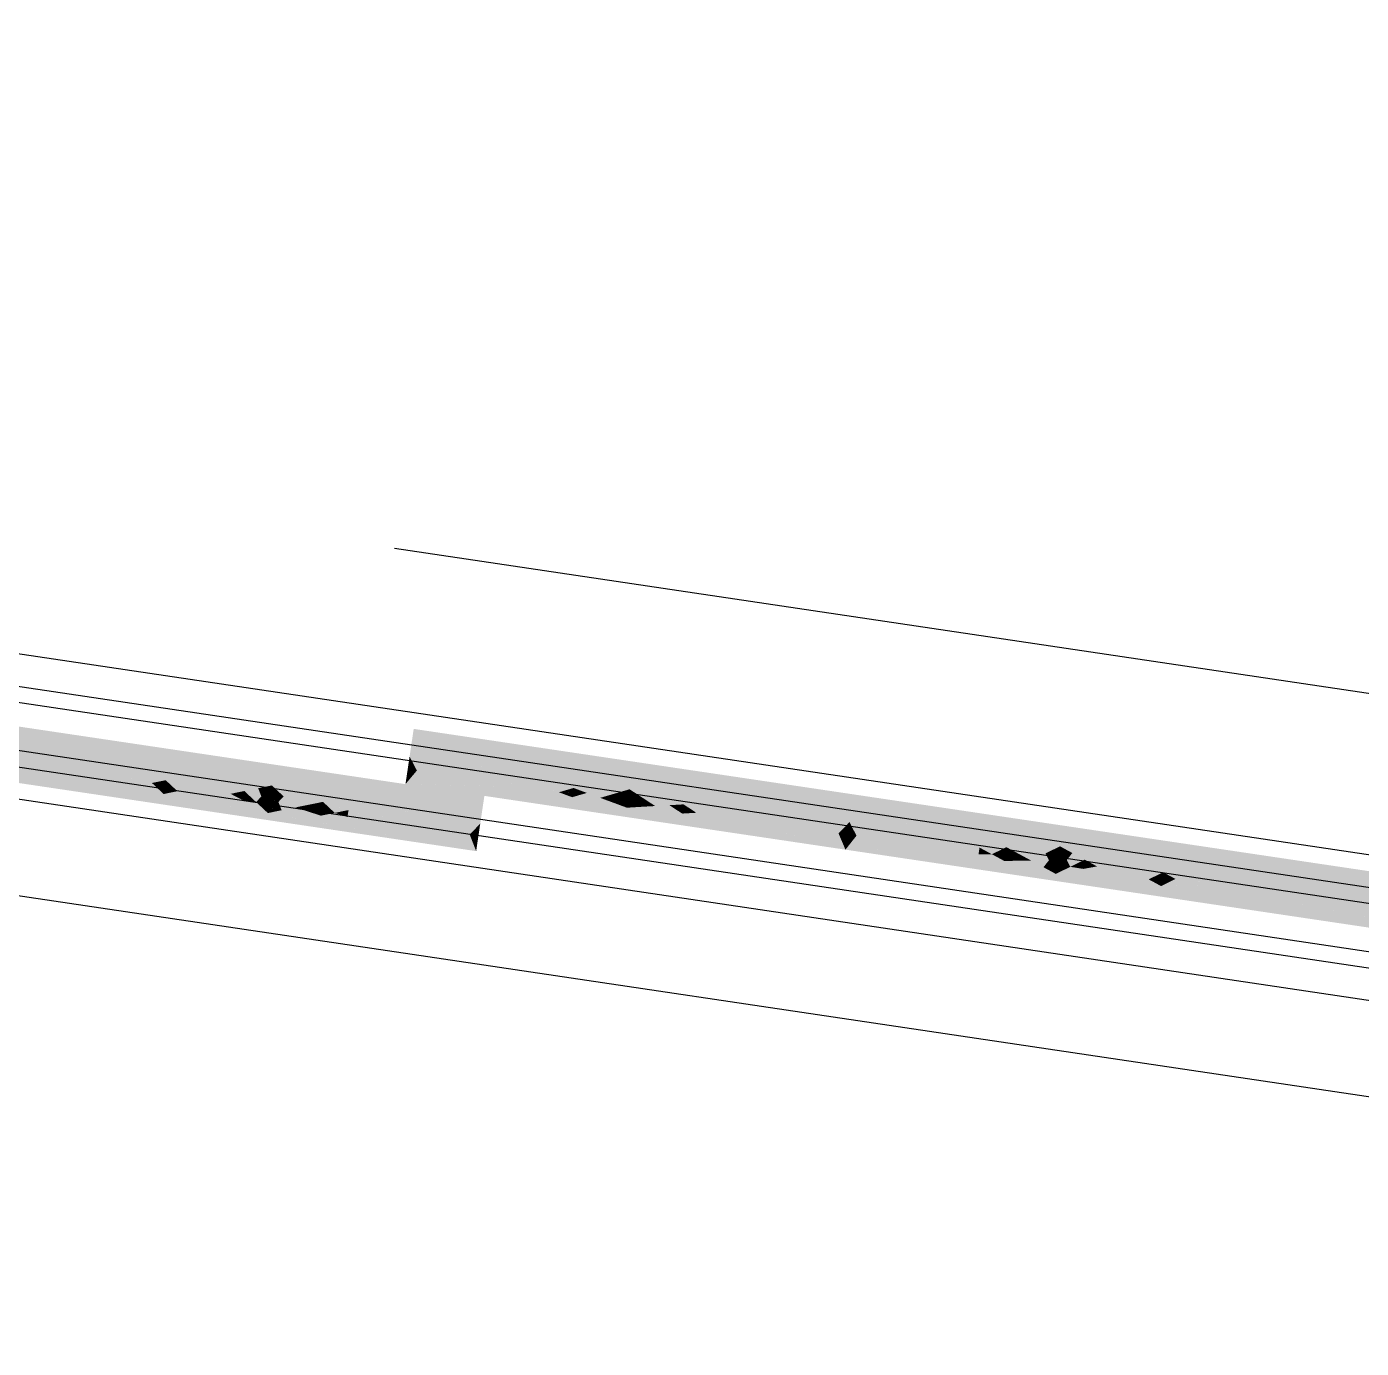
# Model space of a CAD drawing. Header units: millimetres. Extents: x 338 to 506, y 179 to 335.
# Drawn here: x 411.377 to 412.213, y 241.507 to 242.335 of the extents above; entities that cross this region are included whole.
import ezdxf

# ---------------------------------------------------------------- set-up
doc = ezdxf.new("R2010")
doc.units = ezdxf.units.MM
doc.linetypes.add('CENTER', pattern=[2, 1.25, -0.25, 0.25, -0.25])
doc.linetypes.add('DASHED2', pattern=[0.375, 0.25, -0.125])
for name, color, linetype in [('EJES_DE_COLUMNA', 255, 'DASHED2'), ('MUROS', 32, 'Continuous'), ('REJAS', 151, 'Continuous')]:
    doc.layers.add(name, color=color, linetype=linetype)

# ---------------------------------------------------------------- blocks, each defined once
blk = doc.blocks.new('*U194')
at = {"layer": 'REJAS', "color": 18, "linetype": 'Continuous', "extrusion": (0, 0, -1)}
for points in [[(-2954.9488, 1963.97072, 0.00167), (-2954.9663, 1964.50133, 0.00167), (-2954.9663, 1963.44011, 0.00167)], [(-2954.94005, 1963.70541, 0.00167), (-2954.9313, 1963.44011, 0.00167), (-2954.9313, 1963.97072, 0.00167)], [(-2954.9488, 1963.97072, 0.00167), (-2954.9663, 1963.44011, 0.00167), (-2954.94005, 1963.70541, 0.00167)], [(-2954.94224, 1963.77174, 0.00167), (-2954.94005, 1963.70541, 0.00167), (-2954.93786, 1963.77174, 0.00167)], [(-2954.94333, 1963.67225, 0.00167), (-2954.93786, 1963.63909, 0.00167), (-2954.94005, 1963.70541, 0.00167)], [(-2954.94333, 1963.67225, 0.00167), (-2954.94661, 1963.63909, 0.00167), (-2954.9406, 1963.65567, 0.00167)], [(-2954.94361, 1963.64738, 0.00167), (-2954.93786, 1963.63909, 0.00167), (-2954.9406, 1963.65567, 0.00167)], [(-2954.94361, 1963.64738, 0.00167), (-2954.94269, 1963.64185, 0.00167), (-2954.94073, 1963.64323, 0.00167)], [(-2954.94269, 1963.64185, 0.00167), (-2954.94361, 1963.64738, 0.00167), (-2954.94511, 1963.64323, 0.00167)], [(-2954.94114, 1963.60592, 0.00167), (-2954.93568, 1963.57276, 0.00167), (-2954.93786, 1963.63909, 0.00167)], [(-2954.94073, 1963.64323, 0.00167), (-2954.94269, 1963.64185, 0.00167), (-2954.93786, 1963.63909, 0.00167)], [(-2954.93786, 1963.63909, 0.00167), (-2954.94269, 1963.64185, 0.00167), (-2954.94224, 1963.63909, 0.00167)], [(-2954.94224, 1963.63909, 0.00167), (-2954.94178, 1963.63632, 0.00167), (-2954.93786, 1963.63909, 0.00167)], [(-2954.93786, 1963.63909, 0.00167), (-2954.94178, 1963.63632, 0.00167), (-2954.93937, 1963.63494, 0.00167)], [(-2954.94388, 1963.62251, 0.00167), (-2954.94114, 1963.60592, 0.00167), (-2954.93786, 1963.63909, 0.00167)], [(-2954.94388, 1963.62251, 0.00167), (-2954.94087, 1963.6308, 0.00167), (-2954.94661, 1963.63909, 0.00167)], [(-2954.94661, 1963.63909, 0.00167), (-2954.95318, 1963.57276, 0.00167), (-2954.94114, 1963.60592, 0.00167)], [(-2954.94374, 1963.63494, 0.00167), (-2954.94178, 1963.63632, 0.00167), (-2954.94661, 1963.63909, 0.00167)], [(-2954.94661, 1963.63909, 0.00167), (-2954.94178, 1963.63632, 0.00167), (-2954.94224, 1963.63909, 0.00167)], [(-2954.94224, 1963.63909, 0.00167), (-2954.94269, 1963.64185, 0.00167), (-2954.94661, 1963.63909, 0.00167)], [(-2954.94661, 1963.63909, 0.00167), (-2954.94269, 1963.64185, 0.00167), (-2954.94511, 1963.64323, 0.00167)], [(-2954.94178, 1963.63632, 0.00167), (-2954.94087, 1963.6308, 0.00167), (-2954.93937, 1963.63494, 0.00167)], [(-2954.94087, 1963.6308, 0.00167), (-2954.94178, 1963.63632, 0.00167), (-2954.94374, 1963.63494, 0.00167)], [(-2954.94114, 1963.60592, 0.00167), (-2954.94133, 1963.58934, 0.00167), (-2954.93841, 1963.58934, 0.00167)], [(-2954.94415, 1963.59763, 0.00167), (-2954.94133, 1963.58934, 0.00167), (-2954.94114, 1963.60592, 0.00167)], [(-2954.94716, 1963.58934, 0.00167), (-2954.94133, 1963.58934, 0.00167), (-2954.94415, 1963.59763, 0.00167)], [(-2954.93841, 1963.58934, 0.00167), (-2954.94133, 1963.58934, 0.00167), (-2954.93568, 1963.57276, 0.00167)], [(-2954.93568, 1963.57276, 0.00167), (-2954.94133, 1963.58934, 0.00167), (-2954.94142, 1963.58105, 0.00167)], [(-2954.94133, 1963.58934, 0.00167), (-2954.94716, 1963.58934, 0.00167), (-2954.94142, 1963.58105, 0.00167)], [(-2954.94716, 1963.58934, 0.00167), (-2954.94534, 1963.57829, 0.00167), (-2954.94142, 1963.58105, 0.00167)], [(-2954.94534, 1963.57829, 0.00167), (-2954.94716, 1963.58934, 0.00167), (-2954.95017, 1963.58105, 0.00167)], [(-2954.93568, 1963.57276, 0.00167), (-2954.94142, 1963.58105, 0.00167), (-2954.94051, 1963.57552, 0.00167)], [(-2954.94051, 1963.57552, 0.00167), (-2954.94142, 1963.58105, 0.00167), (-2954.94534, 1963.57829, 0.00167)], [(-2954.95318, 1963.57276, 0.00167), (-2954.94534, 1963.57829, 0.00167), (-2954.95017, 1963.58105, 0.00167)], [(-2954.94224, 1963.50643, 0.00167), (-2954.9313, 1963.44011, 0.00167), (-2954.93568, 1963.57276, 0.00167)], [(-2954.93809, 1963.57414, 0.00167), (-2954.9402, 1963.57368, 0.00167), (-2954.93568, 1963.57276, 0.00167)], [(-2954.93568, 1963.57276, 0.00167), (-2954.9402, 1963.57368, 0.00167), (-2954.94005, 1963.57276, 0.00167)], [(-2954.93568, 1963.57276, 0.00167), (-2954.9399, 1963.57184, 0.00167), (-2954.93764, 1963.57138, 0.00167)], [(-2954.9399, 1963.57184, 0.00167), (-2954.93568, 1963.57276, 0.00167), (-2954.94005, 1963.57276, 0.00167)], [(-2954.93568, 1963.57276, 0.00167), (-2954.94351, 1963.56723, 0.00167), (-2954.93868, 1963.56447, 0.00167)], [(-2954.94169, 1963.55618, 0.00167), (-2954.93896, 1963.5396, 0.00167), (-2954.93568, 1963.57276, 0.00167)], [(-2954.93764, 1963.57138, 0.00167), (-2954.9399, 1963.57184, 0.00167), (-2954.9396, 1963.57, 0.00167)], [(-2954.94051, 1963.57552, 0.00167), (-2954.9402, 1963.57368, 0.00167), (-2954.93809, 1963.57414, 0.00167)], [(-2954.9396, 1963.57, 0.00167), (-2954.9399, 1963.57184, 0.00167), (-2954.94201, 1963.57138, 0.00167)], [(-2954.9396, 1963.57, 0.00167), (-2954.94201, 1963.57138, 0.00167), (-2954.94251, 1963.57, 0.00167)], [(-2954.94201, 1963.57138, 0.00167), (-2954.9399, 1963.57184, 0.00167), (-2954.94443, 1963.57276, 0.00167)], [(-2954.94443, 1963.57276, 0.00167), (-2954.9399, 1963.57184, 0.00167), (-2954.94005, 1963.57276, 0.00167)], [(-2954.94005, 1963.57276, 0.00167), (-2954.9402, 1963.57368, 0.00167), (-2954.94443, 1963.57276, 0.00167)], [(-2954.9402, 1963.57368, 0.00167), (-2954.94051, 1963.57552, 0.00167), (-2954.94247, 1963.57414, 0.00167)], [(-2954.94443, 1963.57276, 0.00167), (-2954.9402, 1963.57368, 0.00167), (-2954.94247, 1963.57414, 0.00167)], [(-2954.94051, 1963.57552, 0.00167), (-2954.94534, 1963.57829, 0.00167), (-2954.94443, 1963.57276, 0.00167)], [(-2954.94771, 1963.5396, 0.00167), (-2954.94169, 1963.55618, 0.00167), (-2954.95318, 1963.57276, 0.00167)], [(-2954.94201, 1963.57138, 0.00167), (-2954.94443, 1963.57276, 0.00167), (-2954.94251, 1963.57, 0.00167)], [(-2954.95318, 1963.57276, 0.00167), (-2954.9663, 1963.44011, 0.00167), (-2954.94224, 1963.50643, 0.00167)], [(-2954.94443, 1963.57276, 0.00167), (-2954.94397, 1963.57, 0.00167), (-2954.94251, 1963.57, 0.00167)], [(-2954.94743, 1963.56447, 0.00167), (-2954.94351, 1963.56723, 0.00167), (-2954.95318, 1963.57276, 0.00167)], [(-2954.95318, 1963.57276, 0.00167), (-2954.94351, 1963.56723, 0.00167), (-2954.94443, 1963.57276, 0.00167)], [(-2954.94443, 1963.57276, 0.00167), (-2954.94534, 1963.57829, 0.00167), (-2954.95318, 1963.57276, 0.00167)], [(-2954.94351, 1963.56723, 0.00167), (-2954.94169, 1963.55618, 0.00167), (-2954.93868, 1963.56447, 0.00167)], [(-2954.94251, 1963.57, 0.00167), (-2954.94155, 1963.56862, 0.00167), (-2954.9396, 1963.57, 0.00167)], [(-2954.94351, 1963.56723, 0.00167), (-2954.94155, 1963.56862, 0.00167), (-2954.94251, 1963.57, 0.00167)], [(-2954.94169, 1963.55618, 0.00167), (-2954.94351, 1963.56723, 0.00167), (-2954.94743, 1963.56447, 0.00167)], [(-2954.94397, 1963.57, 0.00167), (-2954.94351, 1963.56723, 0.00167), (-2954.94251, 1963.57, 0.00167)], [(-2954.94169, 1963.55618, 0.00167), (-2954.94178, 1963.54789, 0.00167), (-2954.94032, 1963.54789, 0.00167)], [(-2954.9432, 1963.55203, 0.00167), (-2954.94178, 1963.54789, 0.00167), (-2954.94169, 1963.55618, 0.00167)], [(-2954.94032, 1963.54789, 0.00167), (-2954.94178, 1963.54789, 0.00167), (-2954.93896, 1963.5396, 0.00167)], [(-2954.93896, 1963.5396, 0.00167), (-2954.94178, 1963.54789, 0.00167), (-2954.94183, 1963.54374, 0.00167)], [(-2954.9447, 1963.54789, 0.00167), (-2954.94178, 1963.54789, 0.00167), (-2954.9432, 1963.55203, 0.00167)], [(-2954.94178, 1963.54789, 0.00167), (-2954.9447, 1963.54789, 0.00167), (-2954.94183, 1963.54374, 0.00167)], [(-2954.9447, 1963.54789, 0.00167), (-2954.94379, 1963.54236, 0.00167), (-2954.94183, 1963.54374, 0.00167)], [(-2954.9462, 1963.54374, 0.00167), (-2954.94379, 1963.54236, 0.00167), (-2954.9447, 1963.54789, 0.00167)], [(-2954.94183, 1963.54374, 0.00167), (-2954.94379, 1963.54236, 0.00167), (-2954.93896, 1963.5396, 0.00167)], [(-2954.93896, 1963.5396, 0.00167), (-2954.94379, 1963.54236, 0.00167), (-2954.94333, 1963.5396, 0.00167)], [(-2954.94046, 1963.53545, 0.00167), (-2954.93896, 1963.5396, 0.00167), (-2954.94288, 1963.53683, 0.00167)], [(-2954.93896, 1963.5396, 0.00167), (-2954.94333, 1963.5396, 0.00167), (-2954.94288, 1963.53683, 0.00167)], [(-2954.94196, 1963.53131, 0.00167), (-2954.9406, 1963.52302, 0.00167), (-2954.93896, 1963.5396, 0.00167)], [(-2954.94497, 1963.52302, 0.00167), (-2954.94196, 1963.53131, 0.00167), (-2954.94771, 1963.5396, 0.00167)], [(-2954.94333, 1963.5396, 0.00167), (-2954.94771, 1963.5396, 0.00167), (-2954.94288, 1963.53683, 0.00167)], [(-2954.94771, 1963.5396, 0.00167), (-2954.94484, 1963.53545, 0.00167), (-2954.94288, 1963.53683, 0.00167)], [(-2954.94379, 1963.54236, 0.00167), (-2954.94771, 1963.5396, 0.00167), (-2954.94333, 1963.5396, 0.00167)], [(-2954.94771, 1963.5396, 0.00167), (-2954.94379, 1963.54236, 0.00167), (-2954.9462, 1963.54374, 0.00167)], [(-2954.94196, 1963.53131, 0.00167), (-2954.94046, 1963.53545, 0.00167), (-2954.94288, 1963.53683, 0.00167)], [(-2954.94497, 1963.52302, 0.00167), (-2954.9406, 1963.52302, 0.00167), (-2954.94196, 1963.53131, 0.00167)], [(-2954.94288, 1963.53683, 0.00167), (-2954.94484, 1963.53545, 0.00167), (-2954.94196, 1963.53131, 0.00167)], [(-2954.94224, 1963.50643, 0.00167), (-2954.9406, 1963.52302, 0.00167), (-2954.94497, 1963.52302, 0.00167)], [(-2954.94224, 1963.50643, 0.00167), (-2954.9426, 1963.47327, 0.00167), (-2954.93677, 1963.47327, 0.00167)], [(-2954.94825, 1963.48985, 0.00167), (-2954.9426, 1963.47327, 0.00167), (-2954.94224, 1963.50643, 0.00167)], [(-2954.95427, 1963.47327, 0.00167), (-2954.9426, 1963.47327, 0.00167), (-2954.94825, 1963.48985, 0.00167)], [(-2954.93677, 1963.47327, 0.00167), (-2954.9426, 1963.47327, 0.00167), (-2954.9313, 1963.44011, 0.00167)], [(-2954.9313, 1963.44011, 0.00167), (-2954.9426, 1963.47327, 0.00167), (-2954.94279, 1963.45669, 0.00167)], [(-2954.9426, 1963.47327, 0.00167), (-2954.95427, 1963.47327, 0.00167), (-2954.94279, 1963.45669, 0.00167)], [(-2954.95427, 1963.47327, 0.00167), (-2954.95062, 1963.45116, 0.00167), (-2954.94279, 1963.45669, 0.00167)], [(-2954.95062, 1963.45116, 0.00167), (-2954.95427, 1963.47327, 0.00167), (-2954.96029, 1963.45669, 0.00167)], [(-2954.9313, 1963.44011, 0.00167), (-2954.94279, 1963.45669, 0.00167), (-2954.94096, 1963.44563, 0.00167)], [(-2954.94096, 1963.44563, 0.00167), (-2954.94279, 1963.45669, 0.00167), (-2954.95062, 1963.45116, 0.00167)], [(-2954.9663, 1963.44011, 0.00167), (-2954.95062, 1963.45116, 0.00167), (-2954.96029, 1963.45669, 0.00167)], [(-2954.94096, 1963.44563, 0.00167), (-2954.95062, 1963.45116, 0.00167), (-2954.9488, 1963.44011, 0.00167)], [(-2954.9488, 1963.44011, 0.00167), (-2954.95062, 1963.45116, 0.00167), (-2954.9663, 1963.44011, 0.00167)], [(-2954.93613, 1963.44287, 0.00167), (-2954.94035, 1963.44195, 0.00167), (-2954.9313, 1963.44011, 0.00167)], [(-2954.9313, 1963.44011, 0.00167), (-2954.94035, 1963.44195, 0.00167), (-2954.94005, 1963.44011, 0.00167)], [(-2954.94096, 1963.44563, 0.00167), (-2954.94035, 1963.44195, 0.00167), (-2954.93613, 1963.44287, 0.00167)], [(-2954.94005, 1963.44011, 0.00167), (-2954.94035, 1963.44195, 0.00167), (-2954.9488, 1963.44011, 0.00167)], [(-2954.94035, 1963.44195, 0.00167), (-2954.94096, 1963.44563, 0.00167), (-2954.94488, 1963.44287, 0.00167)], [(-2954.9488, 1963.44011, 0.00167), (-2954.94035, 1963.44195, 0.00167), (-2954.94488, 1963.44287, 0.00167)]]:
    blk.add_solid(points, dxfattribs=at)
blk = doc.blocks.new('*U195')
at = {"layer": 'REJAS', "color": 18, "linetype": 'Continuous', "extrusion": (0, 0, -1)}
for points in [[(-2954.97505, 1963.42041, 0.00167), (-2954.97213, 1963.35072, 0.00167), (-2954.9663, 1963.49011, 0.00167)], [(-2954.9663, 1963.49011, 0.00167), (-2954.97213, 1963.35072, 0.00167), (-2954.9663, 1963.35072, 0.00167)], [(-2954.9663, 1963.49011, 0.00167), (-2954.97578, 1963.4843, 0.00167), (-2954.97724, 1963.47268, 0.00167)], [(-2954.97104, 1963.4872, 0.00167), (-2954.9663, 1963.49011, 0.00167), (-2954.97529, 1963.48817, 0.00167)], [(-2954.9663, 1963.49011, 0.00167), (-2954.97505, 1963.49011, 0.00167), (-2954.97529, 1963.48817, 0.00167)], [(-2954.97068, 1963.45526, 0.00167), (-2954.9663, 1963.49011, 0.00167), (-2954.97651, 1963.45526, 0.00167)], [(-2954.9663, 1963.49011, 0.00167), (-2954.97724, 1963.47268, 0.00167), (-2954.97651, 1963.45526, 0.00167)], [(-2954.97578, 1963.4843, 0.00167), (-2954.97104, 1963.4872, 0.00167), (-2954.97529, 1963.48817, 0.00167)], [(-2954.9838, 1963.35072, 0.00167), (-2954.97505, 1963.42041, 0.00167), (-2955.0013, 1963.49011, 0.00167)], [(-2954.97505, 1963.49011, 0.00167), (-2954.9838, 1963.49011, 0.00167), (-2954.97529, 1963.48817, 0.00167)], [(-2954.9838, 1963.49011, 0.00167), (-2954.97979, 1963.4872, 0.00167), (-2954.97529, 1963.48817, 0.00167)], [(-2954.97529, 1963.48817, 0.00167), (-2954.97979, 1963.4872, 0.00167), (-2954.97578, 1963.4843, 0.00167)], [(-2954.97578, 1963.4843, 0.00167), (-2954.9838, 1963.49011, 0.00167), (-2954.98526, 1963.47849, 0.00167)], [(-2954.9838, 1963.35072, 0.00167), (-2955.0013, 1963.49011, 0.00167), (-2955.0013, 1963.21133, 0.00167)], [(-2954.9838, 1963.49011, 0.00167), (-2955.0013, 1963.49011, 0.00167), (-2954.98526, 1963.47849, 0.00167)], [(-2955.0013, 1963.49011, 0.00167), (-2954.99474, 1963.47268, 0.00167), (-2954.98526, 1963.47849, 0.00167)], [(-2954.97578, 1963.4843, 0.00167), (-2954.98526, 1963.47849, 0.00167), (-2954.97724, 1963.47268, 0.00167)], [(-2954.97651, 1963.45526, 0.00167), (-2954.97724, 1963.47268, 0.00167), (-2954.98818, 1963.45526, 0.00167)], [(-2954.98818, 1963.45526, 0.00167), (-2954.97724, 1963.47268, 0.00167), (-2954.98526, 1963.47849, 0.00167)], [(-2954.98526, 1963.47849, 0.00167), (-2954.99474, 1963.47268, 0.00167), (-2954.98818, 1963.45526, 0.00167)], [(-2954.97505, 1963.42041, 0.00167), (-2954.97068, 1963.45526, 0.00167), (-2954.97651, 1963.45526, 0.00167)], [(-2954.98161, 1963.43784, 0.00167), (-2954.97505, 1963.42041, 0.00167), (-2954.97651, 1963.45526, 0.00167)], [(-2954.98818, 1963.45526, 0.00167), (-2954.98161, 1963.43784, 0.00167), (-2954.97651, 1963.45526, 0.00167)], [(-2954.97724, 1963.40299, 0.00167), (-2954.97359, 1963.38557, 0.00167), (-2954.97505, 1963.42041, 0.00167)], [(-2954.97724, 1963.40299, 0.00167), (-2954.97943, 1963.38557, 0.00167), (-2954.97542, 1963.39428, 0.00167)], [(-2954.97742, 1963.38992, 0.00167), (-2954.97359, 1963.38557, 0.00167), (-2954.97542, 1963.39428, 0.00167)], [(-2954.97551, 1963.38774, 0.00167), (-2954.97681, 1963.38702, 0.00167), (-2954.97359, 1963.38557, 0.00167)], [(-2954.97742, 1963.38992, 0.00167), (-2954.97681, 1963.38702, 0.00167), (-2954.97551, 1963.38774, 0.00167)], [(-2954.97681, 1963.38702, 0.00167), (-2954.97742, 1963.38992, 0.00167), (-2954.97842, 1963.38774, 0.00167)], [(-2954.97943, 1963.38557, 0.00167), (-2954.97681, 1963.38702, 0.00167), (-2954.97842, 1963.38774, 0.00167)], [(-2954.97578, 1963.36814, 0.00167), (-2954.97213, 1963.35072, 0.00167), (-2954.97359, 1963.38557, 0.00167)], [(-2954.97359, 1963.38557, 0.00167), (-2954.97681, 1963.38702, 0.00167), (-2954.97651, 1963.38557, 0.00167)], [(-2954.97651, 1963.38557, 0.00167), (-2954.97621, 1963.38411, 0.00167), (-2954.97359, 1963.38557, 0.00167)], [(-2954.97359, 1963.38557, 0.00167), (-2954.97621, 1963.38411, 0.00167), (-2954.9746, 1963.38339, 0.00167)], [(-2954.9776, 1963.37685, 0.00167), (-2954.97578, 1963.36814, 0.00167), (-2954.97359, 1963.38557, 0.00167)], [(-2954.97621, 1963.38411, 0.00167), (-2954.9756, 1963.38121, 0.00167), (-2954.9746, 1963.38339, 0.00167)], [(-2954.9776, 1963.37685, 0.00167), (-2954.9756, 1963.38121, 0.00167), (-2954.97943, 1963.38557, 0.00167)], [(-2954.9756, 1963.38121, 0.00167), (-2954.97621, 1963.38411, 0.00167), (-2954.97751, 1963.38339, 0.00167)], [(-2954.97943, 1963.38557, 0.00167), (-2954.9838, 1963.35072, 0.00167), (-2954.97578, 1963.36814, 0.00167)], [(-2954.97751, 1963.38339, 0.00167), (-2954.97621, 1963.38411, 0.00167), (-2954.97943, 1963.38557, 0.00167)], [(-2954.97943, 1963.38557, 0.00167), (-2954.97621, 1963.38411, 0.00167), (-2954.97651, 1963.38557, 0.00167)], [(-2954.97651, 1963.38557, 0.00167), (-2954.97681, 1963.38702, 0.00167), (-2954.97943, 1963.38557, 0.00167)], [(-2954.9759, 1963.35943, 0.00167), (-2954.97396, 1963.35943, 0.00167), (-2954.97578, 1963.36814, 0.00167)], [(-2954.97578, 1963.36814, 0.00167), (-2954.97779, 1963.36379, 0.00167), (-2954.9759, 1963.35943, 0.00167)], [(-2954.97779, 1963.36379, 0.00167), (-2954.97979, 1963.35943, 0.00167), (-2954.9759, 1963.35943, 0.00167)], [(-2954.97596, 1963.35508, 0.00167), (-2954.97213, 1963.35072, 0.00167), (-2954.9759, 1963.35943, 0.00167)], [(-2954.97213, 1963.35072, 0.00167), (-2954.97396, 1963.35943, 0.00167), (-2954.9759, 1963.35943, 0.00167)], [(-2954.97213, 1963.35072, 0.00167), (-2954.97596, 1963.35508, 0.00167), (-2954.97858, 1963.35362, 0.00167)], [(-2954.97979, 1963.35943, 0.00167), (-2954.97596, 1963.35508, 0.00167), (-2954.9759, 1963.35943, 0.00167)], [(-2954.97858, 1963.35362, 0.00167), (-2954.97596, 1963.35508, 0.00167), (-2954.97979, 1963.35943, 0.00167)], [(-2954.97979, 1963.35943, 0.00167), (-2954.9818, 1963.35508, 0.00167), (-2954.97858, 1963.35362, 0.00167)], [(-2954.9818, 1963.35508, 0.00167), (-2954.9838, 1963.35072, 0.00167), (-2954.97858, 1963.35362, 0.00167)], [(-2954.9663, 1963.35072, 0.00167), (-2954.97213, 1963.35072, 0.00167), (-2954.9663, 1963.21133, 0.00167)], [(-2954.9663, 1963.21133, 0.00167), (-2954.97213, 1963.35072, 0.00167), (-2954.97505, 1963.28103, 0.00167)], [(-2954.97797, 1963.35072, 0.00167), (-2954.97213, 1963.35072, 0.00167), (-2954.97858, 1963.35362, 0.00167)], [(-2954.97578, 1963.3333, 0.00167), (-2954.97359, 1963.31587, 0.00167), (-2954.97213, 1963.35072, 0.00167)], [(-2954.97596, 1963.34636, 0.00167), (-2954.97213, 1963.35072, 0.00167), (-2954.97858, 1963.34782, 0.00167)], [(-2954.97213, 1963.35072, 0.00167), (-2954.97797, 1963.35072, 0.00167), (-2954.97858, 1963.34782, 0.00167)], [(-2954.97396, 1963.34201, 0.00167), (-2954.97213, 1963.35072, 0.00167), (-2954.9759, 1963.34201, 0.00167)], [(-2954.97213, 1963.35072, 0.00167), (-2954.97596, 1963.34636, 0.00167), (-2954.9759, 1963.34201, 0.00167)], [(-2954.9838, 1963.35072, 0.00167), (-2955.0013, 1963.21133, 0.00167), (-2954.97505, 1963.28103, 0.00167)], [(-2954.97943, 1963.31587, 0.00167), (-2954.97578, 1963.3333, 0.00167), (-2954.9838, 1963.35072, 0.00167)], [(-2954.9759, 1963.34201, 0.00167), (-2954.97596, 1963.34636, 0.00167), (-2954.97979, 1963.34201, 0.00167)], [(-2954.97979, 1963.34201, 0.00167), (-2954.97596, 1963.34636, 0.00167), (-2954.97858, 1963.34782, 0.00167)], [(-2954.9838, 1963.35072, 0.00167), (-2954.97797, 1963.35072, 0.00167), (-2954.97858, 1963.35362, 0.00167)], [(-2954.97797, 1963.35072, 0.00167), (-2954.9838, 1963.35072, 0.00167), (-2954.97858, 1963.34782, 0.00167)], [(-2954.9838, 1963.35072, 0.00167), (-2954.9818, 1963.34636, 0.00167), (-2954.97858, 1963.34782, 0.00167)], [(-2954.97858, 1963.34782, 0.00167), (-2954.9818, 1963.34636, 0.00167), (-2954.97979, 1963.34201, 0.00167)], [(-2954.97578, 1963.3333, 0.00167), (-2954.97396, 1963.34201, 0.00167), (-2954.9759, 1963.34201, 0.00167)], [(-2954.97779, 1963.33765, 0.00167), (-2954.97578, 1963.3333, 0.00167), (-2954.9759, 1963.34201, 0.00167)], [(-2954.97979, 1963.34201, 0.00167), (-2954.97779, 1963.33765, 0.00167), (-2954.9759, 1963.34201, 0.00167)], [(-2954.9776, 1963.32458, 0.00167), (-2954.97359, 1963.31587, 0.00167), (-2954.97578, 1963.3333, 0.00167)], [(-2954.9776, 1963.32458, 0.00167), (-2954.97943, 1963.31587, 0.00167), (-2954.9756, 1963.32023, 0.00167)], [(-2954.97359, 1963.31587, 0.00167), (-2954.9746, 1963.31805, 0.00167), (-2954.97621, 1963.31732, 0.00167)], [(-2954.97651, 1963.31587, 0.00167), (-2954.97359, 1963.31587, 0.00167), (-2954.97621, 1963.31732, 0.00167)], [(-2954.97505, 1963.28103, 0.00167), (-2954.97359, 1963.31587, 0.00167), (-2954.97724, 1963.29845, 0.00167)], [(-2954.97551, 1963.31369, 0.00167), (-2954.97359, 1963.31587, 0.00167), (-2954.97681, 1963.31442, 0.00167)], [(-2954.97359, 1963.31587, 0.00167), (-2954.97651, 1963.31587, 0.00167), (-2954.97681, 1963.31442, 0.00167)], [(-2954.97742, 1963.31152, 0.00167), (-2954.97542, 1963.30716, 0.00167), (-2954.97359, 1963.31587, 0.00167)], [(-2954.97621, 1963.31732, 0.00167), (-2954.9746, 1963.31805, 0.00167), (-2954.9756, 1963.32023, 0.00167)], [(-2954.97724, 1963.29845, 0.00167), (-2954.97542, 1963.30716, 0.00167), (-2954.97943, 1963.31587, 0.00167)], [(-2954.97742, 1963.31152, 0.00167), (-2954.97551, 1963.31369, 0.00167), (-2954.97681, 1963.31442, 0.00167)], [(-2954.9756, 1963.32023, 0.00167), (-2954.97751, 1963.31805, 0.00167), (-2954.97621, 1963.31732, 0.00167)], [(-2954.97751, 1963.31805, 0.00167), (-2954.97943, 1963.31587, 0.00167), (-2954.97621, 1963.31732, 0.00167)], [(-2954.97943, 1963.31587, 0.00167), (-2954.97651, 1963.31587, 0.00167), (-2954.97621, 1963.31732, 0.00167)], [(-2954.97651, 1963.31587, 0.00167), (-2954.97943, 1963.31587, 0.00167), (-2954.97681, 1963.31442, 0.00167)], [(-2954.97943, 1963.31587, 0.00167), (-2954.97842, 1963.31369, 0.00167), (-2954.97681, 1963.31442, 0.00167)], [(-2954.97681, 1963.31442, 0.00167), (-2954.97842, 1963.31369, 0.00167), (-2954.97742, 1963.31152, 0.00167)], [(-2954.97505, 1963.28103, 0.00167), (-2954.97651, 1963.24618, 0.00167), (-2954.97068, 1963.24618, 0.00167)], [(-2954.98161, 1963.2636, 0.00167), (-2954.97651, 1963.24618, 0.00167), (-2954.97505, 1963.28103, 0.00167)], [(-2954.98818, 1963.24618, 0.00167), (-2954.97651, 1963.24618, 0.00167), (-2954.98161, 1963.2636, 0.00167)], [(-2954.97068, 1963.24618, 0.00167), (-2954.97651, 1963.24618, 0.00167), (-2954.9663, 1963.21133, 0.00167)], [(-2954.9663, 1963.21133, 0.00167), (-2954.97651, 1963.24618, 0.00167), (-2954.97724, 1963.22875, 0.00167)], [(-2954.97651, 1963.24618, 0.00167), (-2954.98818, 1963.24618, 0.00167), (-2954.97724, 1963.22875, 0.00167)], [(-2954.98818, 1963.24618, 0.00167), (-2954.98526, 1963.22295, 0.00167), (-2954.97724, 1963.22875, 0.00167)], [(-2954.98526, 1963.22295, 0.00167), (-2954.98818, 1963.24618, 0.00167), (-2954.99474, 1963.22875, 0.00167)], [(-2954.9663, 1963.21133, 0.00167), (-2954.97724, 1963.22875, 0.00167), (-2954.97578, 1963.21714, 0.00167)], [(-2954.97578, 1963.21714, 0.00167), (-2954.97724, 1963.22875, 0.00167), (-2954.98526, 1963.22295, 0.00167)], [(-2955.0013, 1963.21133, 0.00167), (-2954.98526, 1963.22295, 0.00167), (-2954.99474, 1963.22875, 0.00167)], [(-2954.97578, 1963.21714, 0.00167), (-2954.98526, 1963.22295, 0.00167), (-2954.9838, 1963.21133, 0.00167)], [(-2954.9838, 1963.21133, 0.00167), (-2954.98526, 1963.22295, 0.00167), (-2955.0013, 1963.21133, 0.00167)], [(-2954.97104, 1963.21424, 0.00167), (-2954.97529, 1963.21327, 0.00167), (-2954.9663, 1963.21133, 0.00167)], [(-2954.9663, 1963.21133, 0.00167), (-2954.97529, 1963.21327, 0.00167), (-2954.97505, 1963.21133, 0.00167)], [(-2954.97578, 1963.21714, 0.00167), (-2954.97529, 1963.21327, 0.00167), (-2954.97104, 1963.21424, 0.00167)], [(-2954.97505, 1963.21133, 0.00167), (-2954.97529, 1963.21327, 0.00167), (-2954.9838, 1963.21133, 0.00167)], [(-2954.97529, 1963.21327, 0.00167), (-2954.97578, 1963.21714, 0.00167), (-2954.97979, 1963.21424, 0.00167)], [(-2954.9838, 1963.21133, 0.00167), (-2954.97529, 1963.21327, 0.00167), (-2954.97979, 1963.21424, 0.00167)], [(-2954.97505, 1962.94603, 0.00167), (-2954.9663, 1962.68072, 0.00167), (-2954.9663, 1963.21133, 0.00167)], [(-2954.9663, 1963.21133, 0.00167), (-2954.97596, 1963.2058, 0.00167), (-2954.97779, 1963.19475, 0.00167)], [(-2954.97113, 1963.20857, 0.00167), (-2954.9663, 1963.21133, 0.00167), (-2954.97535, 1963.20949, 0.00167)], [(-2954.9663, 1963.21133, 0.00167), (-2954.97505, 1963.21133, 0.00167), (-2954.97535, 1963.20949, 0.00167)], [(-2954.97177, 1963.17817, 0.00167), (-2954.9663, 1963.21133, 0.00167), (-2954.9776, 1963.17817, 0.00167)], [(-2954.9663, 1963.21133, 0.00167), (-2954.97779, 1963.19475, 0.00167), (-2954.9776, 1963.17817, 0.00167)], [(-2954.97724, 1963.145, 0.00167), (-2954.97068, 1963.07868, 0.00167), (-2954.9663, 1963.21133, 0.00167)], [(-2954.97596, 1963.2058, 0.00167), (-2954.97113, 1963.20857, 0.00167), (-2954.97535, 1963.20949, 0.00167)], [(-2954.9838, 1962.68072, 0.00167), (-2954.97505, 1962.94603, 0.00167), (-2955.0013, 1963.21133, 0.00167)], [(-2954.97505, 1963.21133, 0.00167), (-2954.9838, 1963.21133, 0.00167), (-2954.97535, 1963.20949, 0.00167)], [(-2954.9838, 1963.21133, 0.00167), (-2954.97988, 1963.20857, 0.00167), (-2954.97535, 1963.20949, 0.00167)], [(-2954.97535, 1963.20949, 0.00167), (-2954.97988, 1963.20857, 0.00167), (-2954.97596, 1963.2058, 0.00167)], [(-2954.97596, 1963.2058, 0.00167), (-2954.9838, 1963.21133, 0.00167), (-2954.98562, 1963.20028, 0.00167)], [(-2954.97596, 1963.2058, 0.00167), (-2954.98562, 1963.20028, 0.00167), (-2954.97779, 1963.19475, 0.00167)], [(-2954.98818, 1963.07868, 0.00167), (-2954.97724, 1963.145, 0.00167), (-2955.0013, 1963.21133, 0.00167)], [(-2954.9838, 1962.68072, 0.00167), (-2955.0013, 1963.21133, 0.00167), (-2955.0013, 1962.15011, 0.00167)], [(-2954.9838, 1963.21133, 0.00167), (-2955.0013, 1963.21133, 0.00167), (-2954.98562, 1963.20028, 0.00167)], [(-2955.0013, 1963.21133, 0.00167), (-2954.99529, 1963.19475, 0.00167), (-2954.98562, 1963.20028, 0.00167)], [(-2954.98927, 1963.17817, 0.00167), (-2954.97779, 1963.19475, 0.00167), (-2954.98562, 1963.20028, 0.00167)], [(-2954.98562, 1963.20028, 0.00167), (-2954.99529, 1963.19475, 0.00167), (-2954.98927, 1963.17817, 0.00167)], [(-2954.9776, 1963.17817, 0.00167), (-2954.97779, 1963.19475, 0.00167), (-2954.98927, 1963.17817, 0.00167)], [(-2954.97724, 1963.145, 0.00167), (-2954.97177, 1963.17817, 0.00167), (-2954.9776, 1963.17817, 0.00167)], [(-2954.98325, 1963.16159, 0.00167), (-2954.97724, 1963.145, 0.00167), (-2954.9776, 1963.17817, 0.00167)], [(-2954.98927, 1963.17817, 0.00167), (-2954.98325, 1963.16159, 0.00167), (-2954.9776, 1963.17817, 0.00167)], [(-2954.97724, 1963.145, 0.00167), (-2954.97997, 1963.12842, 0.00167), (-2954.9756, 1963.12842, 0.00167)], [(-2954.97696, 1963.12013, 0.00167), (-2954.97396, 1963.11184, 0.00167), (-2954.9756, 1963.12842, 0.00167)], [(-2954.97997, 1963.12842, 0.00167), (-2954.97696, 1963.12013, 0.00167), (-2954.9756, 1963.12842, 0.00167)], [(-2954.97997, 1963.12842, 0.00167), (-2954.98271, 1963.11184, 0.00167), (-2954.97696, 1963.12013, 0.00167)], [(-2954.97696, 1963.12013, 0.00167), (-2954.97788, 1963.11461, 0.00167), (-2954.97546, 1963.11599, 0.00167)], [(-2954.97788, 1963.11461, 0.00167), (-2954.97696, 1963.12013, 0.00167), (-2954.97984, 1963.11599, 0.00167)], [(-2954.97669, 1963.09526, 0.00167), (-2954.97068, 1963.07868, 0.00167), (-2954.97396, 1963.11184, 0.00167)], [(-2954.97546, 1963.11599, 0.00167), (-2954.97788, 1963.11461, 0.00167), (-2954.97396, 1963.11184, 0.00167)], [(-2954.97396, 1963.11184, 0.00167), (-2954.97788, 1963.11461, 0.00167), (-2954.97833, 1963.11184, 0.00167)], [(-2954.97683, 1963.1077, 0.00167), (-2954.97396, 1963.11184, 0.00167), (-2954.97879, 1963.10908, 0.00167)], [(-2954.97396, 1963.11184, 0.00167), (-2954.97833, 1963.11184, 0.00167), (-2954.97879, 1963.10908, 0.00167)], [(-2954.97532, 1963.10355, 0.00167), (-2954.97396, 1963.11184, 0.00167), (-2954.97678, 1963.10355, 0.00167)], [(-2954.97396, 1963.11184, 0.00167), (-2954.97683, 1963.1077, 0.00167), (-2954.97678, 1963.10355, 0.00167)], [(-2954.98271, 1963.11184, 0.00167), (-2954.98818, 1963.07868, 0.00167), (-2954.97669, 1963.09526, 0.00167)], [(-2954.98271, 1963.11184, 0.00167), (-2954.97788, 1963.11461, 0.00167), (-2954.97984, 1963.11599, 0.00167)], [(-2954.97833, 1963.11184, 0.00167), (-2954.97788, 1963.11461, 0.00167), (-2954.98271, 1963.11184, 0.00167)], [(-2954.97879, 1963.10908, 0.00167), (-2954.97833, 1963.11184, 0.00167), (-2954.98271, 1963.11184, 0.00167)], [(-2954.98271, 1963.11184, 0.00167), (-2954.9812, 1963.1077, 0.00167), (-2954.97879, 1963.10908, 0.00167)], [(-2954.97669, 1963.09526, 0.00167), (-2954.97532, 1963.10355, 0.00167), (-2954.97678, 1963.10355, 0.00167)], [(-2954.9782, 1963.09941, 0.00167), (-2954.97669, 1963.09526, 0.00167), (-2954.97678, 1963.10355, 0.00167)], [(-2954.97678, 1963.10355, 0.00167), (-2954.97683, 1963.1077, 0.00167), (-2954.9797, 1963.10355, 0.00167)], [(-2954.9797, 1963.10355, 0.00167), (-2954.9782, 1963.09941, 0.00167), (-2954.97678, 1963.10355, 0.00167)], [(-2954.9797, 1963.10355, 0.00167), (-2954.97683, 1963.1077, 0.00167), (-2954.97879, 1963.10908, 0.00167)], [(-2954.9812, 1963.1077, 0.00167), (-2954.9797, 1963.10355, 0.00167), (-2954.97879, 1963.10908, 0.00167)], [(-2954.97851, 1963.08421, 0.00167), (-2954.97368, 1963.08697, 0.00167), (-2954.97669, 1963.09526, 0.00167)], [(-2954.97669, 1963.09526, 0.00167), (-2954.98243, 1963.08697, 0.00167), (-2954.97851, 1963.08421, 0.00167)], [(-2954.97068, 1963.07868, 0.00167), (-2954.97368, 1963.08697, 0.00167), (-2954.97851, 1963.08421, 0.00167)], [(-2954.98243, 1963.08697, 0.00167), (-2954.98818, 1963.07868, 0.00167), (-2954.97851, 1963.08421, 0.00167)], [(-2954.97068, 1963.07868, 0.00167), (-2954.97264, 1963.08006, 0.00167), (-2954.9749, 1963.0796, 0.00167)], [(-2954.9749, 1963.0796, 0.00167), (-2954.97505, 1963.07868, 0.00167), (-2954.97068, 1963.07868, 0.00167)], [(-2954.97068, 1963.07868, 0.00167), (-2954.97551, 1963.07591, 0.00167), (-2954.97642, 1963.07039, 0.00167)], [(-2954.97309, 1963.0773, 0.00167), (-2954.97068, 1963.07868, 0.00167), (-2954.9752, 1963.07776, 0.00167)], [(-2954.97068, 1963.07868, 0.00167), (-2954.97505, 1963.07868, 0.00167), (-2954.9752, 1963.07776, 0.00167)], [(-2954.97341, 1963.0621, 0.00167), (-2954.97068, 1963.07868, 0.00167), (-2954.97633, 1963.0621, 0.00167)], [(-2954.97068, 1963.07868, 0.00167), (-2954.97642, 1963.07039, 0.00167), (-2954.97633, 1963.0621, 0.00167)], [(-2954.97614, 1963.04552, 0.00167), (-2954.97286, 1963.01235, 0.00167), (-2954.97068, 1963.07868, 0.00167)], [(-2954.97264, 1963.08006, 0.00167), (-2954.9746, 1963.08144, 0.00167), (-2954.9749, 1963.0796, 0.00167)], [(-2954.97551, 1963.07591, 0.00167), (-2954.97309, 1963.0773, 0.00167), (-2954.9752, 1963.07776, 0.00167)], [(-2954.97751, 1963.08144, 0.00167), (-2954.9746, 1963.08144, 0.00167), (-2954.97655, 1963.08282, 0.00167)], [(-2954.9746, 1963.08144, 0.00167), (-2954.97701, 1963.08006, 0.00167), (-2954.9749, 1963.0796, 0.00167)], [(-2954.9746, 1963.08144, 0.00167), (-2954.97751, 1963.08144, 0.00167), (-2954.97701, 1963.08006, 0.00167)], [(-2954.97701, 1963.08006, 0.00167), (-2954.97943, 1963.07868, 0.00167), (-2954.9749, 1963.0796, 0.00167)], [(-2954.97943, 1963.07868, 0.00167), (-2954.97505, 1963.07868, 0.00167), (-2954.9749, 1963.0796, 0.00167)], [(-2954.97505, 1963.07868, 0.00167), (-2954.97943, 1963.07868, 0.00167), (-2954.9752, 1963.07776, 0.00167)], [(-2954.97943, 1963.07868, 0.00167), (-2954.97747, 1963.0773, 0.00167), (-2954.9752, 1963.07776, 0.00167)], [(-2954.9752, 1963.07776, 0.00167), (-2954.97747, 1963.0773, 0.00167), (-2954.97551, 1963.07591, 0.00167)], [(-2954.97551, 1963.07591, 0.00167), (-2954.97943, 1963.07868, 0.00167), (-2954.98034, 1963.07315, 0.00167)], [(-2954.98161, 1963.01235, 0.00167), (-2954.97614, 1963.04552, 0.00167), (-2954.98818, 1963.07868, 0.00167)], [(-2954.97851, 1963.08421, 0.00167), (-2954.97751, 1963.08144, 0.00167), (-2954.97655, 1963.08282, 0.00167)], [(-2954.97701, 1963.08006, 0.00167), (-2954.97751, 1963.08144, 0.00167), (-2954.97943, 1963.07868, 0.00167)], [(-2954.97897, 1963.08144, 0.00167), (-2954.97751, 1963.08144, 0.00167), (-2954.97851, 1963.08421, 0.00167)], [(-2954.97943, 1963.07868, 0.00167), (-2954.97751, 1963.08144, 0.00167), (-2954.97897, 1963.08144, 0.00167)], [(-2954.98818, 1963.07868, 0.00167), (-2954.97943, 1963.07868, 0.00167), (-2954.97851, 1963.08421, 0.00167)], [(-2954.97943, 1963.07868, 0.00167), (-2954.98818, 1963.07868, 0.00167), (-2954.98034, 1963.07315, 0.00167)], [(-2954.98818, 1963.07868, 0.00167), (-2954.98517, 1963.07039, 0.00167), (-2954.98034, 1963.07315, 0.00167)], [(-2954.97551, 1963.07591, 0.00167), (-2954.98034, 1963.07315, 0.00167), (-2954.97642, 1963.07039, 0.00167)], [(-2954.97633, 1963.0621, 0.00167), (-2954.97642, 1963.07039, 0.00167), (-2954.98216, 1963.0621, 0.00167)], [(-2954.98216, 1963.0621, 0.00167), (-2954.97642, 1963.07039, 0.00167), (-2954.98034, 1963.07315, 0.00167)], [(-2954.98034, 1963.07315, 0.00167), (-2954.98517, 1963.07039, 0.00167), (-2954.98216, 1963.0621, 0.00167)], [(-2954.97614, 1963.04552, 0.00167), (-2954.97341, 1963.0621, 0.00167), (-2954.97633, 1963.0621, 0.00167)], [(-2954.97915, 1963.05381, 0.00167), (-2954.97614, 1963.04552, 0.00167), (-2954.97633, 1963.0621, 0.00167)], [(-2954.98216, 1963.0621, 0.00167), (-2954.97915, 1963.05381, 0.00167), (-2954.97633, 1963.0621, 0.00167)], [(-2954.97888, 1963.02893, 0.00167), (-2954.97286, 1963.01235, 0.00167), (-2954.97614, 1963.04552, 0.00167)], [(-2954.97888, 1963.02893, 0.00167), (-2954.98161, 1963.01235, 0.00167), (-2954.97587, 1963.02064, 0.00167)], [(-2954.97678, 1963.01512, 0.00167), (-2954.97437, 1963.0165, 0.00167), (-2954.97587, 1963.02064, 0.00167)], [(-2954.97587, 1963.02064, 0.00167), (-2954.97874, 1963.0165, 0.00167), (-2954.97678, 1963.01512, 0.00167)], [(-2954.97286, 1963.01235, 0.00167), (-2954.97437, 1963.0165, 0.00167), (-2954.97678, 1963.01512, 0.00167)], [(-2954.97724, 1963.01235, 0.00167), (-2954.97286, 1963.01235, 0.00167), (-2954.97678, 1963.01512, 0.00167)], [(-2954.97573, 1963.00821, 0.00167), (-2954.97286, 1963.01235, 0.00167), (-2954.97769, 1963.00959, 0.00167)], [(-2954.97286, 1963.01235, 0.00167), (-2954.97724, 1963.01235, 0.00167), (-2954.97769, 1963.00959, 0.00167)], [(-2954.97861, 1963.00406, 0.00167), (-2954.9756, 1962.99577, 0.00167), (-2954.97286, 1963.01235, 0.00167)], [(-2954.97833, 1962.97919, 0.00167), (-2954.97505, 1962.94603, 0.00167), (-2954.97286, 1963.01235, 0.00167)], [(-2954.97833, 1962.97919, 0.00167), (-2954.9756, 1962.99577, 0.00167), (-2954.98161, 1963.01235, 0.00167)], [(-2954.97874, 1963.0165, 0.00167), (-2954.98161, 1963.01235, 0.00167), (-2954.97678, 1963.01512, 0.00167)], [(-2954.98161, 1963.01235, 0.00167), (-2954.97724, 1963.01235, 0.00167), (-2954.97678, 1963.01512, 0.00167)], [(-2954.97724, 1963.01235, 0.00167), (-2954.98161, 1963.01235, 0.00167), (-2954.97769, 1963.00959, 0.00167)], [(-2954.98161, 1963.01235, 0.00167), (-2954.98011, 1963.00821, 0.00167), (-2954.97769, 1963.00959, 0.00167)], [(-2954.97861, 1963.00406, 0.00167), (-2954.97573, 1963.00821, 0.00167), (-2954.97769, 1963.00959, 0.00167)], [(-2954.97769, 1963.00959, 0.00167), (-2954.98011, 1963.00821, 0.00167), (-2954.97861, 1963.00406, 0.00167)], [(-2954.97724, 1962.8797, 0.00167), (-2954.97068, 1962.81337, 0.00167), (-2954.97505, 1962.94603, 0.00167)]]:
    blk.add_solid(points, dxfattribs=at)
blk = doc.blocks.new('V7_B10-')
at = {"layer": 'REJAS', "color": 30}
blk.add_line((2954.8613, 1962.12511, -0.00167), (2954.8613, 1964.81534), dxfattribs=at)
at = {"layer": 'REJAS', "color": 18}
for p, q in [((2954.9213, 1964.81534, -0.00333), (2954.9213, 1962.12511, -0.00167)), ((2955.0113, 1962.12511, -0.00167), (2955.0113, 1964.81534, -0.00333)), ((2954.9413, 1964.78011, -0.00167), (2954.9413, 1962.15011, -0.00167)), ((2954.9513, 1962.15011, -0.00167), (2954.9513, 1964.78011, -0.00167)), ((2954.9813, 1964.78011, -0.00167), (2954.9813, 1962.15011, -0.00167)), ((2954.9913, 1964.78011, -0.00167), (2954.9913, 1962.15011, -0.00167))]:
    blk.add_line(p, q, dxfattribs=at)
at = {"layer": 'REJAS', "color": 18, "linetype": 'Continuous'}
for name in ['*U194', '*U195']:
    blk.add_blockref(name, (0, 0), dxfattribs=at)
blk = doc.blocks.new('EJES_ESTRUCTURALES')
at = {"layer": 'EJES_DE_COLUMNA', "color": 9, "linetype": 'CENTER'}
blk.add_line((693.56628, 131.2663), (693.56628, 199.7363), dxfattribs=at)
blk = doc.blocks.new('A$C7152A42C')
at = {"color": 32}
blk.add_blockref('V7_B10-', (-2892.7659, -1880.28762), dxfattribs=at)
at = {"layer": 'EJES_DE_COLUMNA'}
blk.add_blockref('EJES_ESTRUCTURALES', (-631.22088, -95.28525), dxfattribs=at)

msp = doc.modelspace()

# ---------------------------------------------------------------- block references
at = {"layer": 'MUROS', "color": 32, "rotation": 81.53046525965426}
msp.add_blockref('A$C7152A42C', (484.74824, 168.08442), dxfattribs=at)

doc.saveas('drawing.dxf')
